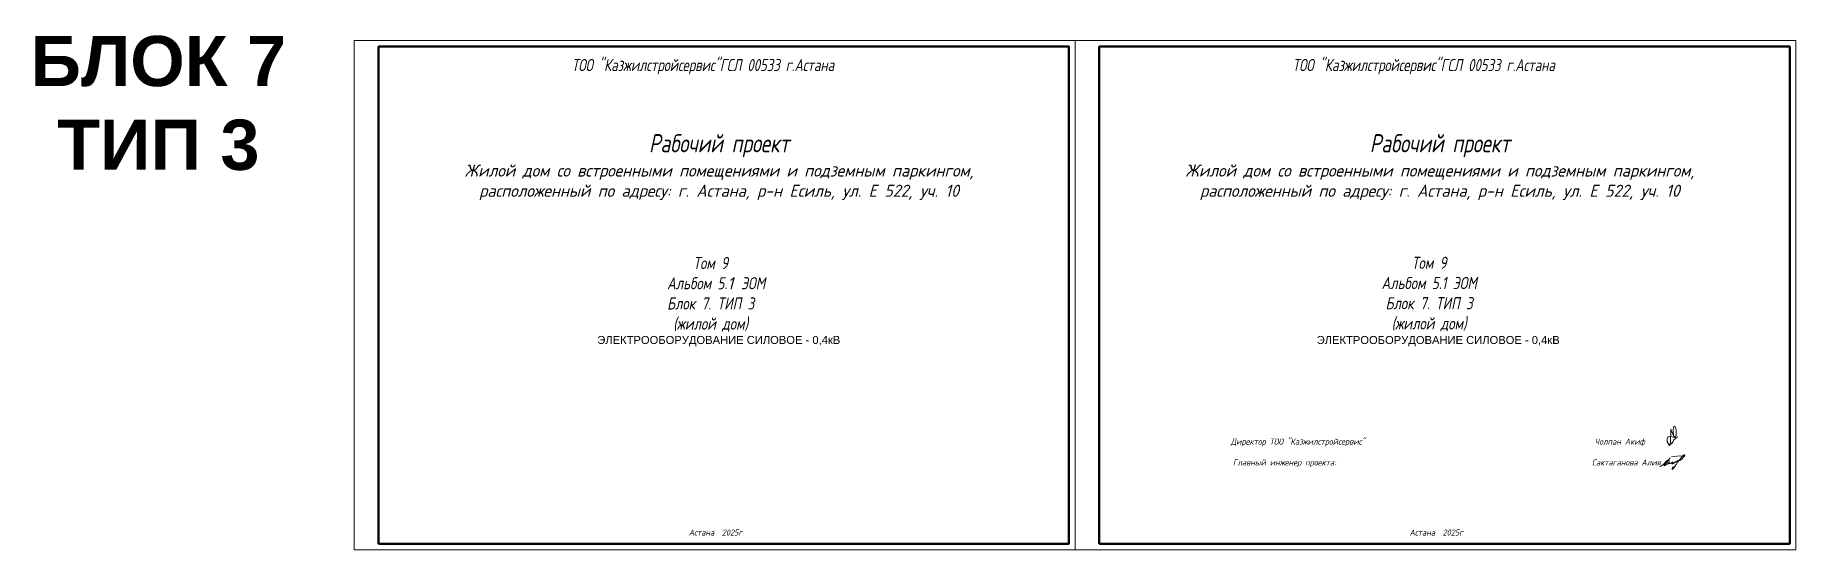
# Model space of a CAD drawing. Header units: millimetres. Extents: x 238368 to 12576735, y -3287118 to 3545602.
# Drawn here: x 5013798 to 5158889, y -2014412 to -1971966 of the extents above; entities that cross this region are included whole.
import ezdxf

# ---------------------------------------------------------------- set-up
doc = ezdxf.new("R2010")
doc.units = ezdxf.units.MM
doc.layers.get('0').update_dxf_attribs({"lineweight": 13})
for name, color, linetype, lineweight in [('A-SHEET-n', 26, 'Continuous', 50), ('A-TABLE_2', 26, 'Continuous', 15), ('A-TEXT', 250, 'Continuous', 15), ('Подпись', 162, 'Continuous', 15)]:
    doc.layers.add(name, color=color, linetype=linetype, lineweight=lineweight)
doc.layers.add('Водопровод', color=7, linetype='Continuous')
doc.layers.add('Схема блокировки', color=7, linetype='Continuous', lineweight=20, true_color=0x2c4259)
doc.styles.add('Arial', font='arial.ttf')
doc.styles.add('GOST Common_I', font='GOST_Common Italic.ttf', dxfattribs={"width": 0.8, "height": 10})
doc.styles.add('GOST Common_I_1', font='GOST_Common Italic.ttf', dxfattribs={"width": 0.85, "height": 125})
doc.styles.add('GOST Common_I_2', font='GOST_Common Italic.ttf', dxfattribs={"width": 0.8, "height": 15})

# ---------------------------------------------------------------- blocks, each defined once
blk = doc.blocks.new('Акиф Чолпан')
at = {"layer": 'Подпись', "lineweight": 13}
for points in [[(286, 347), (58, 434), (-117, 414), (-90, 58), (114, 10), (250, 357), (254, 189), (355, 575), (263, 1018), (110, 628), (299, 218), (383, 405)], [(-26, 35), (33, -55), (60, 7), (77, 725), (67, 759), (94, 685), (229, 369), (286, 347)]]:
    blk.add_open_spline(points, degree=3, dxfattribs=at)
blk = doc.blocks.new('Saktaganova A_sign')
at = {"layer": 'Подпись', "lineweight": 13}
for p, q in [((654812, -495184), (655069, -495012)), ((655182, -494851), (654971, -495150)), ((655235, -494808), (655624, -494781))]:
    blk.add_line(p, q, dxfattribs=at)
blk.add_open_spline([(655112, -495035), (655109, -495040), (655084, -495073), (655115, -495059), (655143, -495030), (655151, -495015), (655154, -494995), (655151, -494973), (655141, -494953), (655126, -494940), (655107, -494936), (655081, -494949), (655057, -494968), (655034, -494989), (655014, -495010), (654996, -495030), (654982, -495047), (654972, -495061), (654962, -495077), (654952, -495097), (654946, -495120), (654970, -495130), (654999, -495127), (655030, -495110), (655067, -495092), (655110, -495078), (655150, -495065), (655189, -495056), (655219, -495049), (655246, -495039), (655279, -495019), (655304, -495004), (655276, -495030), (655244, -495071), (655250, -495081), (655281, -495070), (655300, -495063), (655319, -495052), (655333, -495038), (655342, -495020), (655359, -495010), (655399, -495008), (655361, -494994), (655365, -495030), (655384, -495019), (655404, -495006), (655422, -494999), (655437, -494991), (655453, -494979), (655490, -494954), (655470, -494945), (655444, -494972), (655437, -494994), (655454, -494992), (655481, -494976), (655501, -494966), (655520, -494958), (655541, -494949), (655564, -494937), (655585, -494924), (655604, -494909), (655621, -494893), (655635, -494876), (655648, -494860), (655660, -494845), (655674, -494830), (655689, -494813), (655703, -494794), (655714, -494774), (655725, -494747), (655712, -494744), (655666, -494774), (655637, -494794), (655611, -494821), (655590, -494847), (655574, -494869), (655546, -494906), (655503, -494962), (655453, -495027), (655416, -495083), (655393, -495118), (655374, -495146), (655354, -495175), (655334, -495203), (655317, -495227), (655303, -495245), (655289, -495262), (655274, -495279), (655257, -495297), (655260, -495271), (655270, -495239), (655279, -495215), (655289, -495192), (655297, -495175), (655301, -495165)], degree=3, knots=[0, 0, 0, 0, 0.00060755, 0.00247273, 0.00315236, 0.00383199, 0.00449622, 0.00516044, 0.00586758, 0.00639794, 0.00702849, 0.00793602, 0.00902725, 0.00966472, 0.01093966, 0.01204751, 0.01260144, 0.01315537, 0.01360808, 0.01406079, 0.01496622, 0.0157244, 0.01659251, 0.01750874, 0.01927518, 0.02058351, 0.02197982, 0.02337612, 0.0244073, 0.02543847, 0.02620867, 0.02697888, 0.02843492, 0.02901787, 0.03009652, 0.03055027, 0.03141584, 0.03199288, 0.03273637, 0.03356858, 0.03406091, 0.03453927, 0.03569146, 0.03623139, 0.03687441, 0.03740068, 0.03795656, 0.0388348, 0.03945149, 0.04006819, 0.04155671, 0.04199123, 0.04256485, 0.0434437, 0.04406192, 0.04468015, 0.0455023, 0.04632445, 0.04712656, 0.04792867, 0.04873079, 0.0495329, 0.05018967, 0.05084645, 0.05150323, 0.05216, 0.05304957, 0.05393914, 0.05438392, 0.0548287, 0.05606482, 0.05675794, 0.05840456, 0.05970462, 0.06100469, 0.06165472, 0.06230475, 0.06550751, 0.06871026, 0.07037213, 0.072034, 0.07286494, 0.07369587, 0.07535774, 0.07625447, 0.07715121, 0.07759957, 0.07804794, 0.07872049, 0.07973911, 0.08053355, 0.08106318, 0.08212244, 0.08318169, 0.08318169, 0.08318169, 0.08318169], dxfattribs=at)

msp = doc.modelspace()

# ---------------------------------------------------------------- linework, layer by layer
at = {"layer": 'A-SHEET-n'}
for p, q in [((5042089, -2013912), (5042089, -1992412)), ((5101489, -2013912), (5101489, -1992412))]:
    msp.add_line(p, q, dxfattribs=at)
at = {"layer": 'A-SHEET-n', "color": 0}
for points in [[(5042089, -2013912), (5098989, -2013912), (5098989, -1972912), (5042089, -1972912)], [(5101489, -2013912), (5158389, -2013912), (5158389, -1972912), (5101489, -1972912)]]:
    msp.add_lwpolyline(points, close=True, dxfattribs=at)
at = {"layer": 'A-TABLE_2'}
msp.add_line((5099489, -1972412), (5099489, -2014412), dxfattribs=at)
at = {"layer": 'A-TABLE_2', "color": 0}
for points in [[(5040089, -2014412), (5099489, -2014412), (5099489, -1972412), (5040089, -1972412)], [(5099489, -1972412), (5040089, -1972412), (5040089, -2014412), (5099489, -2014412)], [(5099489, -2014412), (5158889, -2014412), (5158889, -1972412), (5099489, -1972412)]]:
    msp.add_lwpolyline(points, close=True, dxfattribs=at)

# ---------------------------------------------------------------- block references
at = {"xscale": 1.8, "yscale": 1.8, "zscale": 1.8}
msp.add_blockref('Акиф Чолпан', (5148453, -2005797), dxfattribs=at)
at = {"layer": 'Подпись', "xscale": 2.25, "yscale": 2.25, "zscale": 2.25}
msp.add_blockref('Saktaganova A_sign', (3674366, -893400), dxfattribs=at)

# ---------------------------------------------------------------- texts
at = {"layer": 'A-TEXT', "color": 0, "attachment_point": 1}
for s, insert, char_height, width, style in [('ТОО "Казжилстройсервис"ГСЛ 00533 г.Астана', (5058021, -1973929), 1000, 26969.98, 'GOST Common_I'), ('ТОО "Казжилстройсервис"ГСЛ 00533 г.Астана', (5117421, -1973929), 1000, 26642.34, 'GOST Common_I'), ('\\pxqc;Рабочий проект \\P{\\H0.66667x;\\W1;Жилой дом со встроенными помещениями и подземным паркингом, расположенный по адресу: г. Астана, р-н Есиль, ул. Е 522, уч. 10}', (5047977, -1980130), 1500, 44363.67, 'GOST Common_I_2'), ('\\pxqc;Рабочий проект \\P{\\H0.66667x;\\W1;Жилой дом со встроенными помещениями и подземным паркингом, расположенный по адресу: г. Астана, р-н Есиль, ул. Е 522, уч. 10}', (5107377, -1980130), 1500, 44363.67, 'GOST Common_I_2'), ('Директор ТОО "Казжилстройсервис"', (5112325, -2005235), 500, 14237.9, 'GOST Common_I_1'), ('Чолпан Акиф', (5142329, -2005235), 500, 4253.7, 'GOST Common_I_1'), ('Главный инженер проекта:', (5112504, -2006954), 500, 9710.02, 'GOST Common_I_1'), ('Сактаганова Алия', (5142098, -2006954), 500, 6166.42, 'GOST Common_I_1'), ('Астана  2025г', (5067656, -2012735), 500, 5558.91, 'GOST Common_I_1'), ('Астана  2025г', (5127056, -2012735), 500, 5426.86, 'GOST Common_I_1')]:
    msp.add_mtext(s, dxfattribs=dict(at, insert=insert, char_height=char_height, width=width, style=style))
at = {"layer": 'A-TEXT', "color": 0, "lineweight": 9, "char_height": 1000, "width": 20430.88, "attachment_point": 1, "style": 'GOST Common_I'}
for s, insert in [('\\pxqc;{\\fISOCPEUR|b0|i1|c204|p34;Том \\fISOCPEUR|b0|i1|c0|p34;9\\fISOCPEUR|b0|i1|c204|p34;\\P\\pq*;             Альбом \\fISOCPEUR|b0|i1|c0|p34;5\\fISOCPEUR|b0|i1|c204|p34;.\\W1;1 \\W0.8;ЭОМ\\fISOCPEUR|b0|i1|c0|p34;\\P\\pqc;\\fISOCPEUR|b0|i1|c204|p34;Блок \\fISOCPEUR|b0|i1|c0|p34;7\\fISOCPEUR|b0|i1|c204|p34;. ТИП \\fISOCPEUR|b0|i1|c0|p34;3\\fISOCPEUR|b0|i1|c204|p34;\\P(жилой дом)}', (5059249, -1990258)), ('\\pxqc;{\\fISOCPEUR|b0|i1|c204|p34;Том \\fISOCPEUR|b0|i1|c0|p34;9\\fISOCPEUR|b0|i1|c204|p34;\\PАльбом \\fISOCPEUR|b0|i1|c0|p34;5\\fISOCPEUR|b0|i1|c204|p34;.1 ЭОМ\\fISOCPEUR|b0|i1|c0|p34;\\P\\fISOCPEUR|b0|i1|c204|p34;Блок \\fISOCPEUR|b0|i1|c0|p34;7\\fISOCPEUR|b0|i1|c204|p34;. ТИП \\fISOCPEUR|b0|i1|c0|p34;3\\fISOCPEUR|b0|i1|c204|p34;\\P(жилой дом)}', (5118460, -1990239))]:
    msp.add_mtext(s, dxfattribs=dict(at, insert=insert))
at = {"layer": 'Водопровод', "color": 7, "lineweight": 9, "style": 'Arial'}
for p in [(5060121, -1997433), (5119407, -1997437)]:
    msp.add_text('ЭЛЕКТРООБОРУДОВАНИЕ СИЛОВОЕ - 0,4кВ', height=659.4, dxfattribs=at).set_placement(p)
at = {"layer": 'Схема блокировки', "color": 7, "ltscale": 100, "insert": (5010810, -1972027), "char_height": 4140.5, "width": 26268.99, "attachment_point": 1, "style": 'Arial'}
msp.add_mtext('\\pxqc;{\\fArial|b1|i0|c204|p34;БЛОК 7\\PТИП 3}', dxfattribs=at)

doc.saveas('drawing.dxf')
